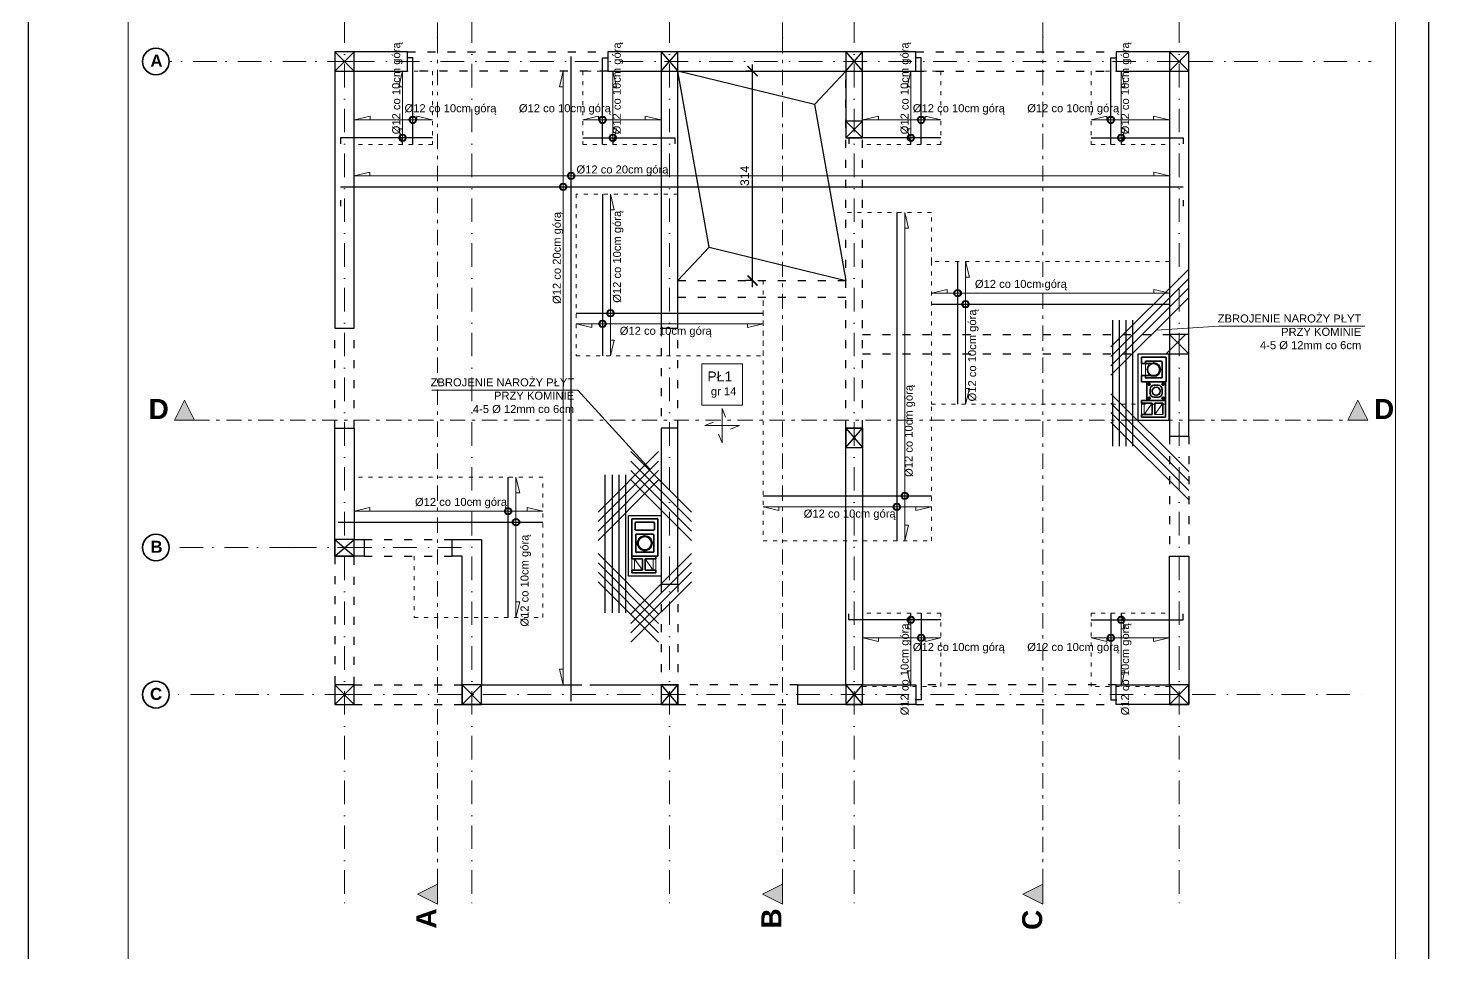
# Model space of a CAD drawing. Header units: millimetres. Extents: x 4647 to 73915, y -13612 to -8141.
# Drawn here: x 34529 to 36629, y -11752 to -10366 of the extents above; entities that cross this region are included whole.
import ezdxf
from ezdxf.enums import TextEntityAlignment as Align

# ---------------------------------------------------------------- set-up
doc = ezdxf.new("R2010")
doc.units = ezdxf.units.MM
for name, pattern in [('ACAD_ISO03W100', [30, 12, -18]), ('Kropki i Kreski', [67.027776, 35.277777, -17.638888, 0, -14.111111]), ('Przerywana', [16.4, 8.2, -8.2]), ('Przerywana podwójnie', [47.9, 22.9, -10, 5, -10])]:
    doc.linetypes.add(name, pattern=pattern)
for name, color, linetype, lineweight in [('2D - Ogólne_Nr_Pióra__21', 7, 'Continuous', 35), ('a_beton_c', 3, 'ACAD_ISO03W100', 25), ('a_murowane_b', 20, 'Continuous', 30), ('a_opisy', 252, 'Continuous', 9), ('a_stal', 5, 'Continuous', 25), ('a_wymiary', 250, 'Continuous', 9), ('Cienka', 1, 'Continuous', 15), ('Konstrukcja - Ogólne_Nr_Pióra__1', 7, 'Continuous', 5), ('Konstrukcja - Ogólne_Nr_Pióra__21', 7, 'Continuous', 35), ('Konstrukcja - Siatka mod_Nr_Pióra__1', 7, 'Continuous', 5), ('Konstrukcja - Siatka mod_Nr_Pióra__7', 7, 'Continuous', 35), ('Opisy - Tekst_Nr_Pióra__1', 7, 'Continuous', 13), ('PRĘTY', 7, 'Continuous', 40), ('Znaczniki - Przekroje_Nr_Pióra__1', 7, 'Continuous', 5)]:
    doc.layers.add(name, color=color, linetype=linetype, lineweight=lineweight)
for name, color, linetype, lineweight, true_color in [('Konstrukcja - Ogólne_Nr_Pióra__3', 7, 'Continuous', 5, 0xff6600), ('Konstrukcja - Ogólne_Nr_Pióra__5', 7, 'Continuous', 5, 0x40a5ff), ('Konstrukcja - Siatka mod_Nr_Pióra__4', 7, 'Continuous', 5, 0x029e21), ('Znaczniki - Przekroje_Nr_Pióra__5', 7, 'Continuous', 5, 0x40a5ff)]:
    doc.layers.add(name, color=color, linetype=linetype, lineweight=lineweight, true_color=true_color)
doc.layers.add('Konstrukcja - Siatka mod', color=7, linetype='Continuous')
doc.layers.add('Znaczniki - Przekroje', color=7, linetype='Continuous')
doc.styles.add('GENERATED_STYLE_1', font='arialbd.ttf')
doc.styles.get("Standard").update_dxf_attribs({"font": 'arial.ttf'})
doc.dimstyles.new('1-100', dxfattribs={"dimtxt": 13, "dimasz": 15, "dimexe": 10, "dimexo": 20, "dimgap": 5, "dimtad": 1, "dimdec": 1, "dimrnd": 0.5, "dimtxsty": 'Standard', "dimblk": 'ARCHTICK', "dimcen": 0.09, "dimdle": 10, "dimadec": 0, "dimazin": 0, "dimtfac": 1, "dimtdec": 1, "dimtofl": 0, "dimtmove": 0, "dimatfit": 3, "dimfxl": 10, "dimfxlon": 1, "dimtolj": 1, "dimtzin": 0, "dimarcsym": 0})

# ---------------------------------------------------------------- blocks, each defined once
blk = doc.blocks.new('Standardowy znacznik siatki')
at = {"layer": 'Konstrukcja - Siatka mod_Nr_Pióra__4', "linetype": 'Kropki i Kreski'}
for p, q in [((272.5, 0), (0, 0)), ((272.5, 0), (1529.2, 0)), ((1529.2, 0), (1801.7, 0))]:
    blk.add_line(p, q, dxfattribs=at)
blk.add_point((272.5, 0), dxfattribs=at)
blk.add_point((272.5, 0), dxfattribs=at)
at = {"layer": 'Konstrukcja - Siatka mod_Nr_Pióra__7', "linetype": 'Continuous'}
blk.add_circle((-20, 0), 20, dxfattribs=at)
at = {"layer": 'Konstrukcja - Siatka mod_Nr_Pióra__1', "style": 'GENERATED_STYLE_1'}
blk.add_attdef('AC_MarkerText_1', text='', height=18, dxfattribs=at).set_placement((-28.2, -13.3), align=Align.BOTTOM_LEFT)
blk = doc.blocks.new('Standardowy znacznik siatki_2')
at = {"layer": 'Konstrukcja - Siatka mod_Nr_Pióra__4', "linetype": 'Kropki i Kreski'}
for p, q in [((268.5, 0), (1533.2, 0)), ((1533.2, 0), (1801.7, 0)), ((268.5, 0), (0, 0))]:
    blk.add_line(p, q, dxfattribs=at)
blk.add_point((268.5, 0), dxfattribs=at)
blk.add_point((268.5, 0), dxfattribs=at)
at = {"layer": 'Konstrukcja - Siatka mod_Nr_Pióra__7', "linetype": 'Continuous'}
blk.add_circle((-20, 0), 20, dxfattribs=at)
at = {"layer": 'Konstrukcja - Siatka mod_Nr_Pióra__1', "style": 'GENERATED_STYLE_1'}
blk.add_attdef('AC_MarkerText_1', text='', height=18, dxfattribs=at).set_placement((-28.9, -13.3), align=Align.BOTTOM_LEFT)
blk = doc.blocks.new('Standardowy znacznik siatki_3')
at = {"layer": 'Konstrukcja - Siatka mod_Nr_Pióra__4', "linetype": 'Kropki i Kreski'}
for p, q in [((1, 0), (0, 0)), ((1, 0), (1660.6, 0)), ((1660.6, 0), (1661.6, 0))]:
    blk.add_line(p, q, dxfattribs=at)
blk.add_point((1, 0), dxfattribs=at)
blk.add_point((1, 0), dxfattribs=at)
at = {"layer": 'Konstrukcja - Siatka mod_Nr_Pióra__7', "linetype": 'Continuous'}
blk.add_circle((-20, 0), 20, dxfattribs=at)
at = {"layer": 'Konstrukcja - Siatka mod_Nr_Pióra__1', "style": 'GENERATED_STYLE_1'}
blk.add_attdef('AC_MarkerText_1', text='', height=18, rotation=90, dxfattribs=at).set_placement((-6.7, -6.8), align=Align.BOTTOM_LEFT)
blk = doc.blocks.new('Standardowy znacznik siatki_4')
at = {"layer": 'Konstrukcja - Siatka mod_Nr_Pióra__4', "linetype": 'Kropki i Kreski'}
for p, q in [((1, 0), (0, 0)), ((1, 0), (1660.6, 0)), ((1660.6, 0), (1661.6, 0))]:
    blk.add_line(p, q, dxfattribs=at)
blk.add_point((1, 0), dxfattribs=at)
blk.add_point((1, 0), dxfattribs=at)
at = {"layer": 'Konstrukcja - Siatka mod_Nr_Pióra__7', "linetype": 'Continuous'}
blk.add_circle((-20, 0), 20, dxfattribs=at)
at = {"layer": 'Konstrukcja - Siatka mod_Nr_Pióra__1', "style": 'GENERATED_STYLE_1'}
blk.add_attdef('AC_MarkerText_1', text='', height=18, rotation=90, dxfattribs=at).set_placement((-6.7, -6.8), align=Align.BOTTOM_LEFT)
blk = doc.blocks.new('Standardowy znacznik siatki_5')
at = {"layer": 'Konstrukcja - Siatka mod_Nr_Pióra__4', "linetype": 'Kropki i Kreski'}
for p, q in [((1, 0), (0, 0)), ((1, 0), (1660.6, 0)), ((1660.6, 0), (1661.6, 0))]:
    blk.add_line(p, q, dxfattribs=at)
blk.add_point((1, 0), dxfattribs=at)
blk.add_point((1, 0), dxfattribs=at)
at = {"layer": 'Konstrukcja - Siatka mod_Nr_Pióra__7', "linetype": 'Continuous'}
blk.add_circle((-20, 0), 20, dxfattribs=at)
at = {"layer": 'Konstrukcja - Siatka mod_Nr_Pióra__1', "style": 'GENERATED_STYLE_1'}
blk.add_attdef('AC_MarkerText_1', text='', height=18, rotation=90, dxfattribs=at).set_placement((-6.7, -6.8), align=Align.BOTTOM_LEFT)
blk = doc.blocks.new('Standardowy znacznik siatki_6')
at = {"layer": 'Konstrukcja - Siatka mod_Nr_Pióra__4', "linetype": 'Kropki i Kreski'}
for p, q in [((1, 0), (0, 0)), ((1, 0), (1660.6, 0)), ((1660.6, 0), (1661.6, 0))]:
    blk.add_line(p, q, dxfattribs=at)
blk.add_point((1, 0), dxfattribs=at)
blk.add_point((1, 0), dxfattribs=at)
at = {"layer": 'Konstrukcja - Siatka mod_Nr_Pióra__7', "linetype": 'Continuous'}
blk.add_circle((-20, 0), 20, dxfattribs=at)
at = {"layer": 'Konstrukcja - Siatka mod_Nr_Pióra__1', "style": 'GENERATED_STYLE_1'}
blk.add_attdef('AC_MarkerText_1', text='', height=18, rotation=90, dxfattribs=at).set_placement((-6.7, -6.8), align=Align.BOTTOM_LEFT)
blk = doc.blocks.new('Standardowy znacznik siatki_7')
at = {"layer": 'Konstrukcja - Siatka mod_Nr_Pióra__4', "linetype": 'Kropki i Kreski'}
for p, q in [((185.3, 0), (268.5, 0)), ((268.5, 0), (453.8, 0)), ((185.3, 0), (0, 0))]:
    blk.add_line(p, q, dxfattribs=at)
blk.add_point((185.3, 0), dxfattribs=at)
blk.add_point((185.3, 0), dxfattribs=at)
at = {"layer": 'Konstrukcja - Siatka mod_Nr_Pióra__7', "linetype": 'Continuous'}
blk.add_circle((-20, 0), 20, dxfattribs=at)
at = {"layer": 'Konstrukcja - Siatka mod_Nr_Pióra__1', "style": 'GENERATED_STYLE_1'}
blk.add_attdef('AC_MarkerText_1', text='', height=18, dxfattribs=at).set_placement((-28.2, -13.3), align=Align.BOTTOM_LEFT)
blk = doc.blocks.new('Standardowy znacznik siatki_8')
at = {"layer": 'Konstrukcja - Siatka mod_Nr_Pióra__4', "linetype": 'Kropki i Kreski'}
for p, q in [((1, 0), (0, 0)), ((1, 0), (1660.6, 0)), ((1660.6, 0), (1661.6, 0))]:
    blk.add_line(p, q, dxfattribs=at)
blk.add_point((1, 0), dxfattribs=at)
blk.add_point((1, 0), dxfattribs=at)
at = {"layer": 'Konstrukcja - Siatka mod_Nr_Pióra__7', "linetype": 'Continuous'}
blk.add_circle((-20, 0), 20, dxfattribs=at)
at = {"layer": 'Konstrukcja - Siatka mod_Nr_Pióra__1', "style": 'GENERATED_STYLE_1'}
blk.add_attdef('AC_MarkerText_1', text='', height=18, rotation=90, dxfattribs=at).set_placement((-6.7, -6.8), align=Align.BOTTOM_LEFT)
blk = doc.blocks.new('Płaszczyzna odcinająca_2', base_point=(9599.1, -311.1))
at = {"layer": 'Znaczniki - Przekroje_Nr_Pióra__1', "linetype": 'Continuous'}
for points in [[(9599.1, 1362.7), (9599.1, 1332.7), (9569.1, 1347.7)], [(9599.1, -326.1), (9599.1, -296.1), (9569.1, -311.1)]]:
    blk.add_hatch(color=256, dxfattribs=at).paths.add_polyline_path(points, flags=0)
for p, q in [((9569.1, 1347.7), (9599.1, 1362.7)), ((9599.1, 1332.7), (9569.1, 1347.7)), ((9599.1, 1362.7), (9599.1, 1332.7)), ((9599.1, -296.1), (9569.1, -311.1)), ((9569.1, -311.1), (9599.1, -326.1)), ((9599.1, -326.1), (9599.1, -296.1))]:
    blk.add_line(p, q, dxfattribs=at)
at = {"layer": 'Znaczniki - Przekroje_Nr_Pióra__5', "linetype": 'Przerywana podwójnie'}
for p, q in [((9599.1, 972.5), (9599.1, 1332.7)), ((9599.1, -296.1), (9599.1, 972.5))]:
    blk.add_line(p, q, dxfattribs=at)
blk.add_point((9599.1, 972.5), dxfattribs=at)
at = {"layer": 'Znaczniki - Przekroje_Nr_Pióra__1', "linetype": 'Continuous', "char_height": 30, "attachment_point": 7, "rotation": 90, "style": 'GENERATED_STYLE_1'}
for insert in [(9597.4, 1371.7), (9597.4, -362.6)]:
    blk.add_mtext('{B}', dxfattribs=dict(at, insert=insert))
blk = doc.blocks.new('Płaszczyzna odcinająca_3', base_point=(9989.4, -311.1))
at = {"layer": 'Znaczniki - Przekroje_Nr_Pióra__1', "linetype": 'Continuous'}
for points in [[(9989.4, 1362.7), (9989.4, 1332.7), (9959.4, 1347.7)], [(9989.4, -326.1), (9989.4, -296.1), (9959.4, -311.1)]]:
    blk.add_hatch(color=256, dxfattribs=at).paths.add_polyline_path(points, flags=0)
for p, q in [((9959.4, 1347.7), (9989.4, 1362.7)), ((9989.4, 1332.7), (9959.4, 1347.7)), ((9989.4, 1362.7), (9989.4, 1332.7)), ((9989.4, -296.1), (9959.4, -311.1)), ((9959.4, -311.1), (9989.4, -326.1)), ((9989.4, -326.1), (9989.4, -296.1))]:
    blk.add_line(p, q, dxfattribs=at)
at = {"layer": 'Znaczniki - Przekroje_Nr_Pióra__5', "linetype": 'Przerywana podwójnie'}
for p, q in [((9989.4, 972.5), (9989.4, 1332.7)), ((9989.4, -296.1), (9989.4, 972.5))]:
    blk.add_line(p, q, dxfattribs=at)
blk.add_point((9989.4, 972.5), dxfattribs=at)
at = {"layer": 'Znaczniki - Przekroje_Nr_Pióra__1', "linetype": 'Continuous', "char_height": 30, "attachment_point": 7, "rotation": 90, "style": 'GENERATED_STYLE_1'}
for insert in [(9988.7, 1371.7), (9988.7, -364.7)]:
    blk.add_mtext('{C}', dxfattribs=dict(at, insert=insert))
blk = doc.blocks.new('Płaszczyzna odcinająca_4', base_point=(8702.4, 399.4))
at = {"layer": 'Znaczniki - Przekroje_Nr_Pióra__1', "linetype": 'Continuous'}
for points in [[(8687.4, 399.4), (8717.4, 399.4), (8702.4, 429.4)], [(10476.6, 399.4), (10446.6, 399.4), (10461.6, 429.4)]]:
    blk.add_hatch(color=256, dxfattribs=at).paths.add_polyline_path(points, flags=0)
for p, q in [((8702.4, 429.4), (8687.4, 399.4)), ((8717.4, 399.4), (8702.4, 429.4)), ((10446.6, 399.4), (10461.6, 429.4)), ((10461.6, 429.4), (10476.6, 399.4)), ((8687.4, 399.4), (8717.4, 399.4)), ((10476.6, 399.4), (10446.6, 399.4))]:
    blk.add_line(p, q, dxfattribs=at)
at = {"layer": 'Znaczniki - Przekroje_Nr_Pióra__5', "linetype": 'Przerywana podwójnie'}
for p, q in [((8717.4, 399.4), (10112.9, 399.4)), ((10112.9, 399.4), (10446.6, 399.4))]:
    blk.add_line(p, q, dxfattribs=at)
blk.add_point((10112.9, 399.4), dxfattribs=at)
at = {"layer": 'Znaczniki - Przekroje_Nr_Pióra__1', "linetype": 'Continuous', "char_height": 30, "attachment_point": 7, "style": 'GENERATED_STYLE_1'}
for insert in [(8648.8, 401.1), (10485.6, 401.1)]:
    blk.add_mtext('{D}', dxfattribs=dict(at, insert=insert))
blk = doc.blocks.new('Płaszczyzna odcinająca_1', base_point=(9081.8, -311.1))
at = {"layer": 'Znaczniki - Przekroje_Nr_Pióra__1', "linetype": 'Continuous'}
for points in [[(9081.8, 1362.7), (9081.8, 1332.7), (9051.8, 1347.7)], [(9081.8, -326.1), (9081.8, -296.1), (9051.8, -311.1)]]:
    blk.add_hatch(color=256, dxfattribs=at).paths.add_polyline_path(points, flags=0)
for p, q in [((9051.8, 1347.7), (9081.8, 1362.7)), ((9081.8, 1332.7), (9051.8, 1347.7)), ((9081.8, 1362.7), (9081.8, 1332.7)), ((9081.8, -296.1), (9051.8, -311.1)), ((9051.8, -311.1), (9081.8, -326.1)), ((9081.8, -326.1), (9081.8, -296.1))]:
    blk.add_line(p, q, dxfattribs=at)
at = {"layer": 'Znaczniki - Przekroje_Nr_Pióra__5', "linetype": 'Przerywana podwójnie'}
for p, q in [((9081.8, 972.5), (9081.8, 1332.7)), ((9081.8, -296.1), (9081.8, 972.5))]:
    blk.add_line(p, q, dxfattribs=at)
blk.add_point((9081.8, 972.5), dxfattribs=at)
at = {"layer": 'Znaczniki - Przekroje_Nr_Pióra__1', "linetype": 'Continuous', "char_height": 30, "attachment_point": 7, "rotation": 90, "style": 'GENERATED_STYLE_1'}
for insert in [(9080, 1371.7), (9080, -362.6)]:
    blk.add_mtext('{A}', dxfattribs=dict(at, insert=insert))
blk = doc.blocks.new('_ArchTick')
at = {"color": 0, "linetype": 'ByBlock', "const_width": 0.15}
blk.add_lwpolyline([(-0.5, -0.5), (0.5, 0.5)], dxfattribs=at)
blk = doc.blocks.new('*D913')
at = {"layer": 'a_wymiary', "color": 0, "lineweight": -2, "transparency": 16777216}
for p, q in [((35615.1, -10430.2), (35605.1, -10430.2)), ((35615.1, -10754.1), (35615.1, -10420.2)), ((35615.1, -10744.1), (35605.1, -10744.1))]:
    blk.add_line(p, q, dxfattribs=at)
at = {"layer": 'DEFPOINTS', "color": 0, "transparency": 16777216}
for p in [(35615.1, -10430.2), (35629.1, -10430.2), (35629.1, -10744.1)]:
    blk.add_point(p, dxfattribs=at)
at = {"layer": 'a_wymiary', "color": 0, "lineweight": -2, "transparency": 16777216, "xscale": 15, "yscale": 15, "zscale": 15}
for p, rotation in [((35615.1, -10430.2), 90), ((35615.1, -10744.1), 270)]:
    blk.add_blockref('_ArchTick', p, dxfattribs=dict(at, rotation=rotation))
at = {"layer": 'a_wymiary', "color": 0, "transparency": 16777216, "insert": (35603.4, -10587.2), "char_height": 13, "attachment_point": 5, "rotation": 90}
blk.add_mtext('\\A1;314', dxfattribs=at)

msp = doc.modelspace()

# ---------------------------------------------------------------- linework, layer by layer
for p, q in [((35550.14, -10694.07), (35503.08, -10430.23)), ((35708.02, -10480.28), (35503.08, -10430.23)), ((35755.08, -10430.23), (35708.02, -10480.28)), ((35708.02, -10480.28), (35755.08, -10744.12)), ((35503.08, -10744.12), (35550.14, -10694.07)), ((35550.14, -10694.07), (35755.08, -10744.12))]:
    msp.add_line(p, q)
msp.add_lwpolyline([(34529.08, -12577.97), (36629.08, -12577.97), (36629.08, -9607.97), (34529.08, -9607.97)], close=True)
at = {"layer": '2D - Ogólne_Nr_Pióra__21', "linetype": 'Continuous'}
for p, q in [((36234.08, -10924.04), (36198.08, -10924.04)), ((36198.08, -10924.04), (36198.08, -10928.04)), ((36198.08, -10928.04), (36214.08, -10928.04)), ((36214.08, -10928.04), (36214.08, -10945.04)), ((36218.08, -10928.04), (36230.08, -10928.04)), ((36218.08, -10945.04), (36218.08, -10928.04)), ((36230.08, -10928.04), (36230.08, -10945.04)), ((36234.08, -10949.04), (36234.08, -10924.04)), ((36214.08, -10945.04), (36198.08, -10945.04)), ((36198.08, -10945.04), (36198.08, -10949.04)), ((36198.08, -10949.04), (36234.08, -10949.04)), ((36198.08, -10949.04), (36218.08, -10949.04)), ((36214.08, -10949.04), (36234.08, -10949.04)), ((36230.08, -10949.04), (36234.08, -10949.04)), ((35473.08, -11101.23), (35473.08, -11157.23)), ((35434.08, -11161.23), (35434.08, -11157.23)), ((35434.08, -11157.23), (35470.08, -11157.23)), ((35450.08, -11161.23), (35434.08, -11161.23)), ((35450.08, -11178.23), (35450.08, -11161.23)), ((35470.08, -11161.23), (35454.08, -11161.23)), ((35454.08, -11161.23), (35454.08, -11178.23)), ((35470.08, -11157.23), (35470.08, -11161.23)), ((35434.08, -11178.23), (35450.08, -11178.23)), ((35434.08, -11182.23), (35434.08, -11178.23)), ((35470.08, -11182.23), (35434.08, -11182.23)), ((35454.08, -11178.23), (35470.08, -11178.23)), ((35470.08, -11178.23), (35470.08, -11182.23))]:
    msp.add_line(p, q, dxfattribs=at)
at = {"layer": 'a_beton_c', "linetype": 'ByBlock'}
for p, q in [((34989.08, -10401.23), (35018.08, -10430.23)), ((34989.08, -10430.23), (35018.08, -10401.23)), ((34989.08, -10401.23), (34989.08, -10430.23)), ((35018.08, -10401.23), (34989.08, -10401.23)), ((35018.08, -10430.23), (35018.08, -10401.23)), ((35478.08, -10401.23), (35503.08, -10430.23)), ((35478.08, -10430.23), (35503.08, -10401.23)), ((35478.08, -10401.23), (35478.08, -10430.23)), ((35503.08, -10401.23), (35478.08, -10401.23)), ((35503.08, -10430.23), (35503.08, -10401.23)), ((35755.08, -10401.23), (35780.08, -10430.23)), ((35755.08, -10430.23), (35780.08, -10401.23)), ((35755.08, -10401.23), (35755.08, -10430.23)), ((35780.08, -10401.23), (35755.08, -10401.23)), ((35780.08, -10430.23), (35780.08, -10401.23)), ((36240.08, -10401.23), (36269.08, -10430.23)), ((36240.08, -10430.23), (36269.08, -10401.23)), ((36240.08, -10401.23), (36240.08, -10430.23)), ((36269.08, -10401.23), (36240.08, -10401.23)), ((36269.08, -10430.23), (36269.08, -10401.23)), ((34989.08, -10430.23), (35018.08, -10430.23)), ((35478.08, -10430.23), (35503.08, -10430.23)), ((35755.08, -10430.23), (35780.08, -10430.23)), ((36240.08, -10430.23), (36269.08, -10430.23)), ((36235.08, -10854.04), (36264.08, -10825.04)), ((36240.08, -10825.04), (36269.08, -10854.04)), ((36240.08, -10825.04), (36240.08, -10854.04)), ((36269.08, -10825.04), (36240.08, -10825.04)), ((36269.08, -10854.04), (36269.08, -10825.04)), ((36193.08, -10954.04), (36193.08, -10854.04)), ((36193.08, -10854.04), (36239.08, -10854.04)), ((36239.08, -10854.04), (36239.08, -10954.04)), ((36240.08, -10854.04), (36269.08, -10854.04)), ((36239.08, -10954.04), (36193.08, -10954.04)), ((35429.08, -11096.23), (35478.08, -11096.23)), ((35429.08, -11187.23), (35429.08, -11096.23)), ((35478.08, -11096.23), (35478.08, -11187.23)), ((34989.08, -11132.23), (35018.08, -11157.23)), ((34989.08, -11157.23), (35018.08, -11132.23)), ((34989.08, -11132.23), (34989.08, -11157.23)), ((35018.08, -11132.23), (34989.08, -11132.23)), ((35018.08, -11157.23), (35018.08, -11132.23)), ((34989.08, -11157.23), (35018.08, -11157.23)), ((35478.08, -11187.23), (35429.08, -11187.23)), ((34989.08, -11350.23), (35018.08, -11379.23)), ((34989.08, -11379.23), (35018.08, -11350.23)), ((34989.08, -11350.23), (34989.08, -11379.23)), ((35018.08, -11350.23), (34989.08, -11350.23)), ((35018.08, -11379.23), (35018.08, -11350.23)), ((35180.08, -11350.23), (35209.08, -11379.23)), ((35180.08, -11379.23), (35209.08, -11350.23)), ((35180.08, -11350.23), (35180.08, -11379.23)), ((35209.08, -11350.23), (35180.08, -11350.23)), ((35209.08, -11379.23), (35209.08, -11350.23)), ((35478.08, -11350.23), (35503.08, -11379.23)), ((35478.08, -11379.23), (35503.08, -11350.23)), ((35478.08, -11350.23), (35478.08, -11379.23)), ((35503.08, -11350.23), (35478.08, -11350.23)), ((35503.08, -11379.23), (35503.08, -11350.23)), ((35755.08, -11350.23), (35780.08, -11379.23)), ((35755.08, -11379.23), (35780.08, -11350.23)), ((35755.08, -11350.23), (35755.08, -11379.23)), ((35780.08, -11350.23), (35755.08, -11350.23)), ((35780.08, -11379.23), (35780.08, -11350.23)), ((36240.08, -11350.23), (36269.08, -11379.23)), ((36240.08, -11379.23), (36269.08, -11350.23)), ((36240.08, -11350.23), (36240.08, -11379.23)), ((36269.08, -11350.23), (36240.08, -11350.23)), ((36269.08, -11379.23), (36269.08, -11350.23)), ((34989.08, -11379.23), (35018.08, -11379.23)), ((35180.08, -11379.23), (35209.08, -11379.23)), ((35478.08, -11379.23), (35503.08, -11379.23)), ((35755.08, -11379.23), (35780.08, -11379.23)), ((36240.08, -11379.23), (36269.08, -11379.23))]:
    msp.add_line(p, q, dxfattribs=at)
at = {"layer": 'a_beton_c'}
for p, q in [((35098.08, -10401.23), (35398.08, -10401.23)), ((35860.08, -10401.23), (36160.08, -10401.23)), ((35398.08, -10430.23), (35098.08, -10430.23)), ((35755.08, -10965.23), (35755.08, -10430.23)), ((35780.08, -10965.23), (35780.08, -10430.23)), ((35860.08, -10430.23), (36160.08, -10430.23)), ((35503.08, -10744.12), (35755.08, -10744.12)), ((35503.08, -10769.12), (35755.08, -10769.12)), ((34989.08, -10965.24), (34989.08, -10815.24)), ((35018.08, -10965.24), (35018.08, -10815.24)), ((35478.08, -10815.24), (35478.08, -10965.23)), ((35503.08, -10965.23), (35503.08, -10815.24)), ((36240.08, -10977.23), (36240.08, -11157.23)), ((36269.08, -10977.23), (36269.08, -11157.23)), ((35033.08, -11132.23), (35165.08, -11132.23)), ((34989.08, -11157.23), (34989.08, -11350.23)), ((35018.08, -11350.23), (35018.08, -11157.23)), ((35033.08, -11157.23), (35165.08, -11157.23)), ((35478.08, -11199.23), (35478.08, -11350.23)), ((35503.08, -11199.23), (35503.08, -11350.23)), ((35018.08, -11350.23), (35180.08, -11350.23)), ((35683.08, -11350.23), (35503.08, -11350.23)), ((36160.08, -11350.23), (35860.08, -11350.23)), ((35018.08, -11379.23), (35180.08, -11379.23)), ((35503.08, -11379.23), (35683.08, -11379.23)), ((35860.08, -11379.23), (36160.08, -11379.23))]:
    msp.add_line(p, q, dxfattribs=at)
at = {"layer": 'a_beton_c', "linetype": 'ByBlock'}
for points in [[(35755.08, -10505.14), (35755.08, -10530.14), (35780.08, -10530.14), (35780.08, -10505.14)], [(35755.08, -10965.23), (35755.08, -10994.23), (35780.08, -10994.23), (35780.08, -10965.23)]]:
    msp.add_lwpolyline(points, close=True, dxfattribs=at)
for points in [[(35755.08, -10530.14), (35780.08, -10505.14)], [(35755.08, -10505.14), (35780.08, -10530.14)], [(35755.08, -10994.23), (35780.08, -10965.23)], [(35755.08, -10965.23), (35780.08, -10994.23)]]:
    msp.add_lwpolyline(points, dxfattribs=at)
at = {"layer": 'a_beton_c'}
for points in [[(35780.08, -10825.04), (36240.08, -10825.04)], [(35780.08, -10854.04), (36240.08, -10854.04)]]:
    msp.add_lwpolyline(points, dxfattribs=at)
at = {"layer": 'a_murowane_b'}
for p, q in [((35098.08, -10401.23), (34989.08, -10401.23)), ((34989.08, -10401.23), (34989.08, -10815.24)), ((35098.08, -10430.23), (35098.08, -10401.23)), ((35860.08, -10401.23), (35398.08, -10401.23)), ((35398.08, -10401.23), (35398.08, -10430.23)), ((35860.08, -10430.23), (35860.08, -10401.23)), ((36269.08, -10401.23), (36160.08, -10401.23)), ((36160.08, -10401.23), (36160.08, -10430.23)), ((36269.08, -10977.23), (36269.08, -10401.23)), ((35018.08, -10815.24), (35018.08, -10430.23)), ((35018.08, -10430.23), (35098.08, -10430.23)), ((35398.08, -10430.23), (35478.08, -10430.23)), ((35478.08, -10430.23), (35478.08, -10815.24)), ((35503.08, -10815.24), (35503.08, -10430.23)), ((35503.08, -10430.23), (35755.08, -10430.23)), ((35755.08, -10430.23), (35755.08, -10430.23)), ((35755.08, -10430.23), (35767.08, -10430.23)), ((35767.08, -10430.23), (35767.08, -10430.23)), ((35767.08, -10430.23), (35860.08, -10430.23)), ((36160.08, -10430.23), (36240.08, -10430.23)), ((36240.08, -10430.23), (36240.08, -10977.23)), ((34989.08, -10815.24), (35018.08, -10815.24)), ((35478.08, -10815.24), (35503.08, -10815.24)), ((34989.08, -11157.23), (34989.08, -10965.24)), ((34989.08, -10965.24), (35018.08, -10965.24)), ((35018.08, -10965.24), (35018.08, -11132.23)), ((35503.08, -10965.23), (35478.08, -10965.23)), ((35478.08, -10965.23), (35478.08, -11199.23)), ((35503.08, -11199.23), (35503.08, -10965.23)), ((35755.08, -11350.23), (35755.08, -10965.23)), ((35755.08, -10965.23), (35780.08, -10965.23)), ((35780.08, -10965.23), (35780.08, -11350.23)), ((36240.08, -10977.23), (36269.08, -10977.23)), ((35018.08, -11132.23), (35033.08, -11132.23)), ((35033.08, -11132.23), (35033.08, -11157.23)), ((35165.08, -11157.23), (35165.08, -11132.23)), ((35165.08, -11132.23), (35209.08, -11132.23)), ((35209.08, -11132.23), (35209.08, -11350.23)), ((35033.08, -11157.23), (34989.08, -11157.23)), ((35180.08, -11157.23), (35165.08, -11157.23)), ((35180.08, -11379.23), (35180.08, -11157.23)), ((36240.08, -11157.23), (36269.08, -11157.23)), ((36240.08, -11350.23), (36240.08, -11157.23)), ((36269.08, -11157.23), (36269.08, -11379.23)), ((35478.08, -11187.23), (35478.08, -11199.23)), ((35478.08, -11199.23), (35503.08, -11199.23)), ((35209.08, -11350.23), (35359.08, -11350.23)), ((35371.08, -11350.23), (35503.08, -11350.23)), ((35503.08, -11350.23), (35503.08, -11379.23)), ((35683.08, -11379.23), (35683.08, -11350.23)), ((35683.08, -11350.23), (35755.08, -11350.23)), ((35780.08, -11350.23), (35860.08, -11350.23)), ((35860.08, -11350.23), (35860.08, -11379.23)), ((36160.08, -11379.23), (36160.08, -11350.23)), ((36160.08, -11350.23), (36240.08, -11350.23)), ((35503.08, -11379.23), (35180.08, -11379.23)), ((35860.08, -11379.23), (35683.08, -11379.23)), ((36269.08, -11379.23), (36160.08, -11379.23))]:
    msp.add_line(p, q, dxfattribs=at)
msp.add_lwpolyline([(35755.08, -10430.23), (35755.08, -10530.14), (35780.08, -10530.14), (35780.08, -10430.23)], dxfattribs=at)
at = {"layer": 'a_opisy', "linetype": 'ACAD_ISO03W100', "ltscale": 0.5}
for p, q in [((35300.6, -11038.54), (35018.08, -11038.54)), ((35300.6, -11249.19), (35300.6, -11038.54)), ((35107.85, -11157.23), (35107.85, -11249.19)), ((35107.85, -11249.19), (35300.6, -11249.19))]:
    msp.add_line(p, q, dxfattribs=at)
at = {"layer": 'a_opisy'}
for p, q in [((35018.08, -11089.81), (35041.57, -11084.22)), ((35041.57, -11084.22), (35041.57, -11089.82)), ((35277.11, -11089.81), (35277.11, -11084.22)), ((35277.11, -11084.22), (35300.6, -11089.81)), ((35300.6, -11089.81), (35018.08, -11089.81))]:
    msp.add_line(p, q, dxfattribs=at)
at = {"layer": 'a_opisy', "linetype": 'ACAD_ISO03W100', "ltscale": 0.5}
for points in [[(35018.08, -10430.23), (35135.38, -10430.23), (35135.38, -10540.4), (35018.08, -10540.4)], [(35478.08, -10430.23), (35360.78, -10430.23), (35360.78, -10540.4), (35478.08, -10540.4)], [(35780.08, -10430.23), (35897.38, -10430.23), (35897.38, -10540.4), (35780.08, -10540.4)], [(36240.08, -10430.23), (36122.78, -10430.23), (36122.78, -10540.4), (36240.08, -10540.4)], [(35883.28, -10929.33), (36240.08, -10929.33), (36240.08, -10715.41), (35883.28, -10715.41)], [(35780.08, -11352.54), (35897.38, -11352.54), (35897.38, -11242.37), (35780.08, -11242.37)], [(36240.08, -11352.54), (36122.78, -11352.54), (36122.78, -11242.37), (36240.08, -11242.37)]]:
    msp.add_lwpolyline(points, close=True, dxfattribs=at)
at = {"layer": 'a_opisy'}
for points in [[(35090.58, -10516.91), (35084.99, -10516.91), (35090.58, -10540.4), (35090.58, -10430.23), (35084.99, -10453.72), (35090.58, -10453.72)], [(35331.26, -11326.74), (35325.68, -11326.74), (35331.26, -11350.23), (35331.26, -10430.23), (35325.68, -10453.72), (35331.26, -10453.72)], [(35405.58, -10516.91), (35411.17, -10516.91), (35405.58, -10540.4), (35405.58, -10430.23), (35411.17, -10453.72), (35405.58, -10453.72)], [(35852.58, -10516.91), (35846.99, -10516.91), (35852.58, -10540.4), (35852.58, -10430.23), (35846.99, -10453.72), (35852.58, -10453.72)], [(36167.58, -10516.91), (36173.17, -10516.91), (36167.58, -10540.4), (36167.58, -10430.23), (36173.17, -10453.72), (36167.58, -10453.72)], [(35041.88, -10503.41), (35041.88, -10497.83), (35018.39, -10503.41), (35135.38, -10503.41), (35111.89, -10497.83), (35111.89, -10503.41)], [(35454.28, -10503.41), (35454.28, -10497.83), (35477.77, -10503.41), (35360.78, -10503.41), (35384.27, -10497.83), (35384.27, -10503.41)], [(35803.88, -10503.41), (35803.88, -10497.83), (35780.39, -10503.41), (35897.38, -10503.41), (35873.89, -10497.83), (35873.89, -10503.41)], [(36216.28, -10503.41), (36216.28, -10497.83), (36239.77, -10503.41), (36122.78, -10503.41), (36146.27, -10497.83), (36146.27, -10503.41)], [(35041.57, -10587.17), (35041.57, -10581.59), (35018.08, -10587.17), (36240.08, -10587.17), (36216.59, -10581.59), (36216.59, -10587.17)], [(35402.14, -10638.13), (35407.72, -10638.13), (35402.14, -10614.64), (35402.14, -10856.68), (35407.72, -10833.19), (35402.14, -10833.19)], [(35843.2, -10665.7), (35848.78, -10665.7), (35843.2, -10642.21), (35843.2, -11134.25), (35848.78, -11110.76), (35843.2, -11110.76)], [(35934.5, -10905.84), (35940.09, -10905.84), (35934.5, -10929.33), (35934.5, -10715.46), (35940.09, -10738.95), (35934.5, -10738.95)], [(36216.59, -10763.08), (36216.59, -10757.49), (36240.08, -10763.08), (35883.28, -10763.08), (35906.77, -10757.49), (35906.77, -10763.08)], [(35607.55, -10809.06), (35607.55, -10814.65), (35631.04, -10809.06), (35350.92, -10809.06), (35374.41, -10814.65), (35374.41, -10809.06)], [(36314.04, -10812.57), (36219.92, -10818.47)], [(36532.89, -10812.57), (36314.04, -10812.57)], [(35353.05, -10908.26), (35134.2, -10908.26)], [(35353.05, -10908.26), (35460.98, -11026.57)], [(35260.52, -11225.7), (35266.1, -11225.7), (35260.52, -11249.19), (35260.52, -11038.58), (35266.1, -11062.07), (35260.52, -11062.07)], [(35859.79, -11083.02), (35859.79, -11088.61), (35883.28, -11083.02), (35631.04, -11083.02), (35654.53, -11088.61), (35654.53, -11083.02)], [(35852.58, -11265.86), (35846.99, -11265.86), (35852.58, -11242.37), (35852.58, -11352.54), (35846.99, -11329.05), (35852.58, -11329.05)], [(36167.58, -11265.86), (36173.17, -11265.86), (36167.58, -11242.37), (36167.58, -11352.54), (36173.17, -11329.05), (36167.58, -11329.05)], [(35803.88, -11279.36), (35803.88, -11284.94), (35780.39, -11279.36), (35897.38, -11279.36), (35873.89, -11284.94), (35873.89, -11279.36)], [(36216.28, -11279.36), (36216.28, -11284.94), (36239.77, -11279.36), (36122.78, -11279.36), (36146.27, -11284.94), (36146.27, -11279.36)]]:
    msp.add_lwpolyline(points, dxfattribs=at)
at = {"layer": 'a_opisy', "linetype": 'ACAD_ISO03W100', "ltscale": 0.5}
for points in [[(35503.08, -10614.64), (35350.92, -10614.64), (35350.92, -10856.73), (35631.04, -10856.73), (35631.04, -10769.12)], [(35883.28, -10715.41), (35883.28, -10642.21), (35755.08, -10642.21)], [(35631.04, -10744.12), (35631.04, -11134.29), (35883.28, -11134.29), (35883.28, -10929.33)]]:
    msp.add_lwpolyline(points, dxfattribs=at)
at = {"layer": 'a_stal'}
for p, q in [((36081.69, -10415.23), (36090.69, -10415.23)), ((34997.35, -10603.45), (36260.81, -10603.45)), ((34997.35, -10623.66), (34997.35, -10632.66)), ((36260.81, -10623.66), (36260.81, -10632.66)), ((36152.33, -10843.63), (36269.08, -10726.88)), ((36152.33, -10857.77), (36269.08, -10741.02)), ((36152.33, -10871.91), (36269.08, -10755.16)), ((36152.33, -10886.05), (36269.08, -10769.3)), ((36154.68, -10803.68), (36154.68, -10992.37)), ((36164.68, -10803.68), (36164.68, -10992.37)), ((36174.68, -10803.68), (36174.68, -10992.37)), ((36184.68, -10803.68), (36184.68, -10992.37)), ((36152.33, -10913.76), (36269.08, -11030.51)), ((36152.33, -10927.9), (36269.08, -11044.65)), ((36152.33, -10942.05), (36269.08, -11058.8)), ((36152.33, -10956.19), (36269.08, -11072.94)), ((35383.57, -11091.22), (35474.32, -11000.47)), ((35523.59, -11091.22), (35432.84, -11000.47)), ((35383.57, -11105.36), (35474.32, -11014.61)), ((35523.59, -11105.36), (35432.84, -11014.61)), ((35383.57, -11119.5), (35474.32, -11028.75)), ((35383.57, -11133.64), (35474.32, -11042.89)), ((35393.51, -11035.01), (35393.51, -11241.94)), ((35404.52, -11035.01), (35404.52, -11241.94)), ((35414.52, -11035.01), (35414.52, -11241.94)), ((35424.52, -11035.01), (35424.52, -11241.94)), ((35523.59, -11119.5), (35432.84, -11028.75)), ((35523.59, -11133.64), (35432.84, -11042.89)), ((35383.57, -11153.11), (35474.32, -11243.86)), ((35383.57, -11167.25), (35474.32, -11258)), ((35523.59, -11153.11), (35432.84, -11243.86)), ((35523.59, -11167.25), (35432.84, -11258)), ((35383.57, -11181.39), (35474.32, -11272.14)), ((35523.59, -11181.39), (35432.84, -11272.14)), ((35383.57, -11195.53), (35474.32, -11286.28)), ((35523.59, -11195.53), (35432.84, -11286.28))]:
    msp.add_line(p, q, dxfattribs=at)
for points in [[(35105.82, -10540.4), (35105.82, -10410.18), (35096.82, -10410.18)], [(35343.15, -11374.49), (35343.15, -10408.28)], [(35390.34, -10540.4), (35390.34, -10410.18), (35399.34, -10410.18)], [(35867.82, -10540.4), (35867.82, -10410.18), (35858.82, -10410.18)], [(36152.34, -10540.4), (36152.34, -10410.18), (36161.34, -10410.18)], [(35135.38, -10530.22), (34997.35, -10530.22), (34997.35, -10539.22)], [(35360.78, -10530.22), (35498.81, -10530.22), (35498.81, -10539.22)], [(35897.38, -10530.22), (35759.35, -10530.22), (35759.35, -10539.22)], [(36122.78, -10530.22), (36260.81, -10530.22), (36260.81, -10539.22)], [(35390.25, -10614.64), (35390.25, -10856.73)], [(35831.31, -10642.21), (35831.31, -11134.29)], [(35922.61, -10929.33), (35922.61, -10715.41)], [(35350.92, -10792.78), (35631.04, -10792.78)], [(35883.28, -10779.36), (36240.08, -10779.36)], [(35248.63, -11249.19), (35248.63, -11038.54)], [(35631.04, -11066.74), (35883.28, -11066.74)], [(34993.74, -11106.09), (35300.6, -11106.09)], [(35897.38, -11252.55), (35759.35, -11252.55), (35759.35, -11243.55)], [(35867.82, -11242.37), (35867.82, -11372.59), (35858.82, -11372.59)], [(36122.78, -11252.55), (36260.81, -11252.55), (36260.81, -11243.55)], [(36152.34, -11242.37), (36152.34, -11372.59), (36161.34, -11372.59)]]:
    msp.add_lwpolyline(points, dxfattribs=at)
at = {"layer": 'Cienka'}
msp.add_lwpolyline([(35539.07, -10868.69), (35600.01, -10868.69), (35600.01, -10931.08), (35539.07, -10931.08)], close=True, dxfattribs=at)
for points in [[(35564.28, -10974.22), (35569.54, -10987.29), (35569.54, -10935.65), (35574.8, -10948.72)], [(35556.79, -10956.21), (35543.72, -10961.47), (35595.36, -10961.47), (35582.29, -10966.73)]]:
    msp.add_lwpolyline(points, dxfattribs=at)
at = {"layer": 'Konstrukcja - Ogólne_Nr_Pióra__1', "linetype": 'Continuous'}
for p, q in [((35449.85, -11127.23), (35452.87, -11127.23)), ((35452.87, -11127.23), (35449.85, -11127.23)), ((35452.87, -11127.23), (35453.43, -11126.27)), ((35453.43, -11126.28), (35452.87, -11127.23)), ((35444.21, -11142.23), (35443.29, -11142.23)), ((35445.36, -11130.24), (35444.21, -11132.23)), ((35444.21, -11132.23), (35445.36, -11130.24)), ((35444.21, -11132.23), (35444.92, -11133.47)), ((35444.92, -11133.47), (35444.21, -11132.23)), ((35444.6, -11141.56), (35444.21, -11142.23)), ((35453.06, -11147.57), (35453.97, -11149.13)), ((35453.97, -11149.13), (35453.06, -11147.57)), ((35462.36, -11130.8), (35461.53, -11132.23)), ((35461.53, -11132.23), (35462.36, -11130.8)), ((35461.53, -11132.23), (35462.28, -11133.53)), ((35462.28, -11133.53), (35461.53, -11132.23)), ((35463.09, -11134.93), (35464.42, -11137.23)), ((35464.42, -11137.23), (35463.09, -11134.93)), ((35464.42, -11137.23), (35463.09, -11139.54)), ((35464.95, -11137.23), (35464.42, -11137.23)), ((35464.42, -11137.23), (35464.95, -11137.23))]:
    msp.add_line(p, q, dxfattribs=at)
at = {"layer": 'Konstrukcja - Ogólne_Nr_Pióra__21', "linetype": 'Continuous'}
for p, q in [((36198.08, -10868.54), (36198.08, -10859.04)), ((36198.08, -10859.04), (36235.08, -10859.04)), ((36204.08, -10868.54), (36198.08, -10868.54)), ((36204.08, -10866.04), (36204.08, -10868.54)), ((36216.58, -10868.54), (36204.08, -10868.54)), ((36228.08, -10865.04), (36205.08, -10865.04)), ((36229.08, -10889.04), (36229.08, -10866.04)), ((36235.08, -10859.04), (36235.08, -10896.04)), ((36198.08, -10896.04), (36198.08, -10886.54)), ((36204.08, -10886.54), (36198.08, -10886.54)), ((36235.08, -10896.04), (36198.08, -10896.04)), ((36204.08, -10886.54), (36204.08, -10889.04)), ((36216.58, -10886.54), (36204.08, -10886.54)), ((36205.08, -10890.04), (36228.08, -10890.04)), ((36206.08, -10896.04), (36234.08, -10896.04)), ((36206.08, -10924.04), (36206.08, -10896.04)), ((36234.08, -10896.04), (36234.08, -10924.04)), ((36211.08, -10913.04), (36211.08, -10907.04)), ((36217.08, -10901.04), (36223.08, -10901.04)), ((36223.08, -10919.04), (36217.08, -10919.04)), ((36229.08, -10907.04), (36229.08, -10913.04)), ((36234.08, -10924.04), (36206.08, -10924.04)), ((35434.08, -11157.23), (35434.08, -11101.23)), ((35434.08, -11101.23), (35473.08, -11101.23)), ((35439.08, -11116.73), (35439.08, -11107.73)), ((35440.58, -11106.23), (35466.58, -11106.23)), ((35468.08, -11107.73), (35468.08, -11116.73)), ((35440.08, -11125.23), (35440.08, -11150.23)), ((35466.58, -11118.23), (35440.58, -11118.23)), ((35466.08, -11124.23), (35441.08, -11124.23)), ((35467.08, -11150.23), (35467.08, -11125.23)), ((35473.08, -11157.23), (35434.08, -11157.23)), ((35441.08, -11151.23), (35466.08, -11151.23))]:
    msp.add_line(p, q, dxfattribs=at)
for centre, radius in [((36220.08, -10910.04), 6), ((35453.58, -11137.73), 10)]:
    msp.add_circle(centre, radius, dxfattribs=at)
for centre, radius, start, end in [((36205.08, -10866.04), 1, 90, 180), ((36216.58, -10877.54), 9, 270, 90), ((36228.08, -10866.04), 1, 0, 90), ((36205.08, -10889.04), 1, 180, 270), ((36209.55, -10899.54), 1.5, 0, 270), ((36228.08, -10889.04), 1, 270, 0), ((36230.57, -10899.53), 1.5, 270, 180), ((36209.57, -10920.56), 1.5, 90, 0), ((36209.55, -10899.54), 1.5, 270, 0), ((36209.57, -10920.56), 1.5, 0, 90), ((36217.08, -10907.04), 6, 90, 180), ((36217.08, -10913.04), 6, 180, 270), ((36223.08, -10907.04), 6, 0, 90), ((36223.08, -10913.04), 6, 270, 0), ((36230.57, -10899.53), 1.5, 180, 270), ((36230.58, -10920.54), 1.5, 90, 180), ((36230.58, -10920.54), 1.5, 180, 90), ((35440.58, -11107.73), 1.5, 90, 180), ((35466.58, -11107.73), 1.5, 0, 90), ((35440.58, -11116.73), 1.5, 180, 270), ((35441.08, -11125.23), 1, 90, 180), ((35466.08, -11125.23), 1, 0, 90), ((35466.58, -11116.73), 1.5, 270, 0), ((35441.08, -11150.23), 1, 180, 270), ((35466.08, -11150.23), 1, 270, 0)]:
    msp.add_arc(centre, radius, start, end, dxfattribs=at)
for p in [(36204.08, -10866.04), (36228.08, -10865.04), (36205.08, -10890.04), (36229.08, -10889.04), (36209.55, -10901.04), (36209.57, -10919.06), (36211.05, -10899.54), (36211.08, -10913.04), (36217.08, -10901.04), (36223.08, -10919.04), (36229.07, -10899.53), (36229.08, -10907.04), (36230.57, -10901.03), (36230.58, -10919.04), (36211.07, -10920.56), (36229.08, -10920.54), (35440.58, -11106.23), (35468.08, -11107.73), (35439.08, -11116.73), (35440.08, -11125.23), (35466.08, -11124.23), (35466.58, -11118.23), (35467.08, -11150.23), (35441.08, -11151.23)]:
    msp.add_point(p, dxfattribs=at)
at = {"layer": 'Konstrukcja - Ogólne_Nr_Pióra__3', "linetype": 'Continuous'}
for centre, radius, start, end in [((36216.58, -10877.54), 10.5, 90, 270), ((36216.58, -10877.54), 9, 90, 270), ((36216.58, -10877.54), 10.5, 270, 90), ((36216.58, -10877.54), 9, 270, 90), ((36220.08, -10910.04), 6.5, 0, 180), ((36220.08, -10910.04), 6.5, 180, 0), ((36220.08, -10910.04), 6, 0, 180), ((36220.08, -10910.04), 6, 180, 0), ((35453.58, -11137.73), 11.5, 90, 270), ((35453.58, -11137.73), 10, 90, 270), ((35453.58, -11137.73), 11.5, 270, 90), ((35453.58, -11137.73), 10, 270, 90)]:
    msp.add_arc(centre, radius, start, end, dxfattribs=at)
at = {"layer": 'Konstrukcja - Ogólne_Nr_Pióra__5', "linetype": 'Continuous'}
for p, q in [((36198.08, -10886.54), (36198.08, -10868.54)), ((36204.08, -10886.54), (36204.08, -10868.54)), ((36234.08, -10924.04), (36198.08, -10924.04)), ((36198.08, -10924.04), (36198.08, -10949.04)), ((36202.08, -10945.04), (36202.08, -10928.04)), ((36202.08, -10945.04), (36214.08, -10928.04)), ((36234.08, -10924.04), (36214.08, -10924.04)), ((36214.08, -10928.04), (36214.08, -10945.04)), ((36218.08, -10928.04), (36230.08, -10928.04)), ((36218.08, -10945.04), (36218.08, -10928.04)), ((36218.08, -10945.04), (36230.08, -10928.04)), ((36218.08, -10945.04), (36230.08, -10928.04)), ((36230.08, -10928.04), (36230.08, -10945.04)), ((36234.08, -10949.04), (36234.08, -10924.04)), ((36234.08, -10949.04), (36234.08, -10924.04)), ((36230.08, -10945.04), (36218.08, -10945.04)), ((36230.08, -10945.04), (36218.08, -10945.04)), ((35434.08, -11182.23), (35434.08, -11157.23)), ((35438.08, -11161.23), (35438.08, -11178.23)), ((35438.08, -11161.23), (35450.08, -11178.23)), ((35454.08, -11161.23), (35466.08, -11178.23)), ((35466.08, -11178.23), (35466.08, -11161.23)), ((35470.08, -11157.23), (35470.08, -11182.23)), ((35470.08, -11182.23), (35434.08, -11182.23))]:
    msp.add_line(p, q, dxfattribs=at)
at = {"layer": 'Opisy - Tekst_Nr_Pióra__1', "linetype": 'Continuous', "ltscale": 10, "flags": 128}
msp.add_lwpolyline([(36579.08, -12377.97), (34679.08, -12377.97), (34679.08, -9657.97), (36579.08, -9657.97)], close=True, dxfattribs=at)
at = {"layer": 'PRĘTY'}
for centre in [(35105.82, -10503.41), (35390.34, -10503.41), (35867.82, -10503.41), (36152.34, -10503.41), (35090.58, -10530.22), (35405.58, -10530.22), (35852.58, -10530.22), (36167.58, -10530.22), (35343.15, -10587.17), (35331.26, -10603.45), (35922.61, -10763.08), (35402.14, -10792.78), (35934.5, -10779.36), (35390.25, -10809.06), (35843.2, -11066.74), (35248.63, -11089.81), (35831.31, -11083.02), (35260.52, -11106.09), (35852.58, -11252.55), (36167.58, -11252.55), (35867.82, -11279.36), (36152.34, -11279.36)]:
    msp.add_circle(centre, 4.93, dxfattribs=at)

# ---------------------------------------------------------------- block references
at = {"layer": 'Konstrukcja - Siatka mod', "linetype": 'Continuous'}
ref = msp.add_blockref('Standardowy znacznik siatki_3', (35003.58, -10015.73), dxfattribs=dict(at, rotation=270))
ref.add_attrib('AC_MarkerText_1', '1', dxfattribs={"linetype": 'Continuous', "height": 18, "style": 'GENERATED_STYLE_1'}).set_placement((34996.75, -10009.02), align=Align.BOTTOM_LEFT)
ref = msp.add_blockref('Standardowy znacznik siatki_8', (35194.58, -10015.73), dxfattribs=dict(at, rotation=270))
ref.add_attrib('AC_MarkerText_1', '2', dxfattribs={"linetype": 'Continuous', "height": 18, "style": 'GENERATED_STYLE_1'}).set_placement((35187.75, -10009.02), align=Align.BOTTOM_LEFT)
ref = msp.add_blockref('Standardowy znacznik siatki_4', (35490.58, -10015.73), dxfattribs=dict(at, rotation=270))
ref.add_attrib('AC_MarkerText_1', '3', dxfattribs={"linetype": 'Continuous', "height": 18, "style": 'GENERATED_STYLE_1'}).set_placement((35483.75, -10009.02), align=Align.BOTTOM_LEFT)
ref = msp.add_blockref('Standardowy znacznik siatki_5', (35767.58, -10015.73), dxfattribs=dict(at, rotation=270))
ref.add_attrib('AC_MarkerText_1', '4', dxfattribs={"linetype": 'Continuous', "height": 18, "style": 'GENERATED_STYLE_1'}).set_placement((35760.75, -10009.02), align=Align.BOTTOM_LEFT)
ref = msp.add_blockref('Standardowy znacznik siatki_6', (36254.58, -10015.73), dxfattribs=dict(at, rotation=270))
ref.add_attrib('AC_MarkerText_1', '5', dxfattribs={"linetype": 'Continuous', "height": 18, "style": 'GENERATED_STYLE_1'}).set_placement((36247.75, -10009.02), align=Align.BOTTOM_LEFT)
at = {"layer": 'Konstrukcja - Siatka mod', "linetype": 'Przerywana'}
ref = msp.add_blockref('Standardowy znacznik siatki', (34740.79, -10415.73), dxfattribs=at)
ref.add_attrib('AC_MarkerText_1', 'A', dxfattribs={"linetype": 'Przerywana', "height": 18, "style": 'GENERATED_STYLE_1'}).set_placement((34712.56, -10429.02), align=Align.BOTTOM_LEFT)
at = {"layer": 'Konstrukcja - Siatka mod', "linetype": 'Continuous'}
ref = msp.add_blockref('Standardowy znacznik siatki_7', (34740.79, -11144.24), dxfattribs=at)
ref.add_attrib('AC_MarkerText_1', 'B', dxfattribs={"linetype": 'Continuous', "height": 18, "style": 'GENERATED_STYLE_1'}).set_placement((34712.56, -11157.53), align=Align.BOTTOM_LEFT)
ref = msp.add_blockref('Standardowy znacznik siatki_2', (34740.79, -11364.73), dxfattribs=at)
ref.add_attrib('AC_MarkerText_1', 'C', dxfattribs={"linetype": 'Continuous', "height": 18, "style": 'GENERATED_STYLE_1'}).set_placement((34711.9, -11378.02), align=Align.BOTTOM_LEFT)
at = {"layer": 'Znaczniki - Przekroje'}
for name, p in [('Płaszczyzna odcinająca_1', (35142.76, -11663.84)), ('Płaszczyzna odcinająca_2', (35660.07, -11663.84)), ('Płaszczyzna odcinająca_3', (36050.4, -11663.84)), ('Płaszczyzna odcinająca_4', (34763.45, -10953.32))]:
    msp.add_blockref(name, p, dxfattribs=at)

# ---------------------------------------------------------------- texts
at = {"layer": 'a_opisy', "char_height": 12, "rotation": 90}
for s, insert, width, attachment_point in [('%%C12 co 10cm górą', (35074.99, -10524.92), 207.8708, 1), ('%%C12 co 10cm górą', (35421.17, -10524.92), 207.8708, 7), ('%%C12 co 10cm górą', (35836.99, -10524.92), 207.8708, 1), ('%%C12 co 10cm górą', (36183.17, -10524.92), 207.8708, 7), ('%%C12 co 20cm górą', (35315.68, -10779.16), 207.8708, 1), ('%%C12 co 10cm górą', (35421.58, -10639.47), 212.8644, 9), ('%%C12 co 10cm górą', (35953.94, -10925.26), 212.8644, 7), ('%%C12 co 10cm górą', (35858.78, -10900.52), 212.8644, 9), ('%%C12 co 10cm górą', (35282.94, -11262.77), 212.8644, 7), ('%%C12 co 10cm górą', (35836.99, -11257.85), 207.8708, 3), ('%%C12 co 10cm górą', (36183.17, -11257.85), 207.8708, 9)]:
    msp.add_mtext(s, dxfattribs=dict(at, insert=insert, width=width, attachment_point=attachment_point))
at = {"layer": 'a_opisy', "char_height": 12}
for s, insert, width, attachment_point in [('%%C12 co 10cm górą', (35093.4, -10479.79), 207.8708, 1), ('%%C12 co 10cm górą', (35402.76, -10479.79), 207.8708, 3), ('%%C12 co 10cm górą', (35855.4, -10479.79), 207.8708, 1), ('%%C12 co 10cm górą', (36164.76, -10479.79), 207.8708, 3), ('%%C12 co 20cm górą', (35351.16, -10571.59), 179.1978, 1), ('%%C12 co 10cm górą', (36086.32, -10743.11), 179.1978, 3), ('ZBROJENIE NAROŻY PŁYT\\PPRZY KOMINIE\\P 4-5 %%C 12mm co 6cm ', (36527.56, -10794.94), 246.7232, 3), ('%%C12 co 10cm górą', (35553.95, -10829.03), 179.1978, 9), ('ZBROJENIE NAROŻY PŁYT\\PPRZY KOMINIE\\P 4-5 %%C 12mm co 6cm ', (35347.72, -10890.63), 246.7232, 3), ('%%C12 co 10cm górą', (35247.03, -11069.85), 179.1978, 3), ('%%C12 co 10cm górą', (35829.71, -11102.98), 179.1978, 9), ('%%C12 co 10cm górą', (35855.4, -11302.98), 207.8708, 7), ('%%C12 co 10cm górą', (36164.76, -11302.98), 207.8708, 9)]:
    msp.add_mtext(s, dxfattribs=dict(at, insert=insert, width=width, attachment_point=attachment_point))
at = {"layer": 'Cienka', "attachment_point": 1}
for s, insert, char_height, width in [('{\\H0.75x;\\C1;PŁ1}', (35547.39, -10880.32), 20, 31.9611), ('{\\H0.75x;\\C1;gr 14}', (35552.67, -10904.06), 16, 64.4984)]:
    msp.add_mtext(s, dxfattribs=dict(at, insert=insert, char_height=char_height, width=width))

# ---------------------------------------------------------------- dimensions: what is measured, and where the dimension line sits
at = {"layer": 'a_wymiary'}
dim = msp.add_linear_dim(base=(35615.07, -10430.23), p1=(35629.08, -10744.12), p2=(35629.08, -10430.23), angle=90, dimstyle='1-100', override={"dimfxl": 20}, dxfattribs=at)
dim.commit()
dim.dimension.update_dxf_attribs({"geometry": '*D913', "text_midpoint": (35603.42, -10587.17)})

doc.saveas('drawing.dxf')
